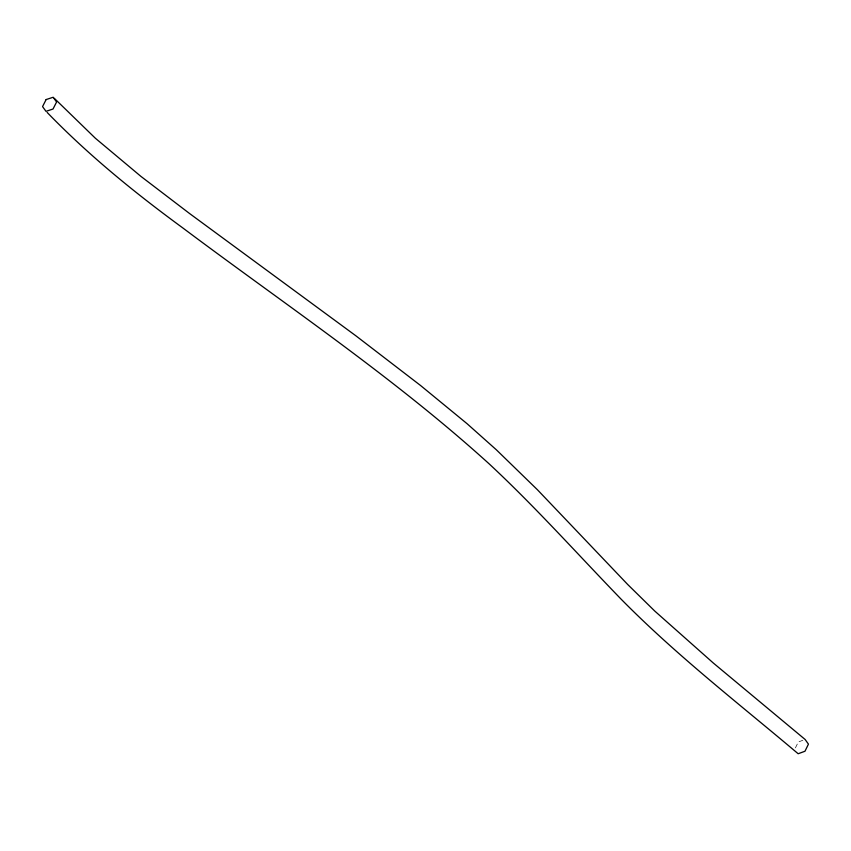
<?xml version="1.0" encoding="UTF-8"?>
<svg xmlns="http://www.w3.org/2000/svg" width="851" height="851" viewBox="0 0 851 851"><rect width="100%" height="100%" fill="white"/><g stroke="black" fill="none" stroke-linecap="round" stroke-linejoin="round"><path stroke-width="0.64" stroke-dasharray="4.25 3.19" d="M795.408 747.901L798.312 741.966L802.844 740.306"/><path stroke-width="1.28" d="M54.315 98.333L95.344 138.224L140.926 176.391L189.56 213.516L355.878 335.805L420.607 385.535L467.061 423.692L496.303 449.753L537.428 489.75L627.73 584.52L654.845 611.135L713.276 662.993L805.12 739.476L808.45 744.125L804.972 751.252L798.164 753.741C738.072 702.99 675.651 654.685 620.432 598.466C576.882 553.395 535.066 506.6 489.155 463.859C393.556 377.174 285.968 305.254 182.88 227.994C134.852 192.837 88.568 155.233 47.135 112.406M46.135 99.556L42.55 106.588L45.986 111.332L53.017 109.034L56.592 102.003L53.156 97.259L46.135 99.556"/></g></svg>
